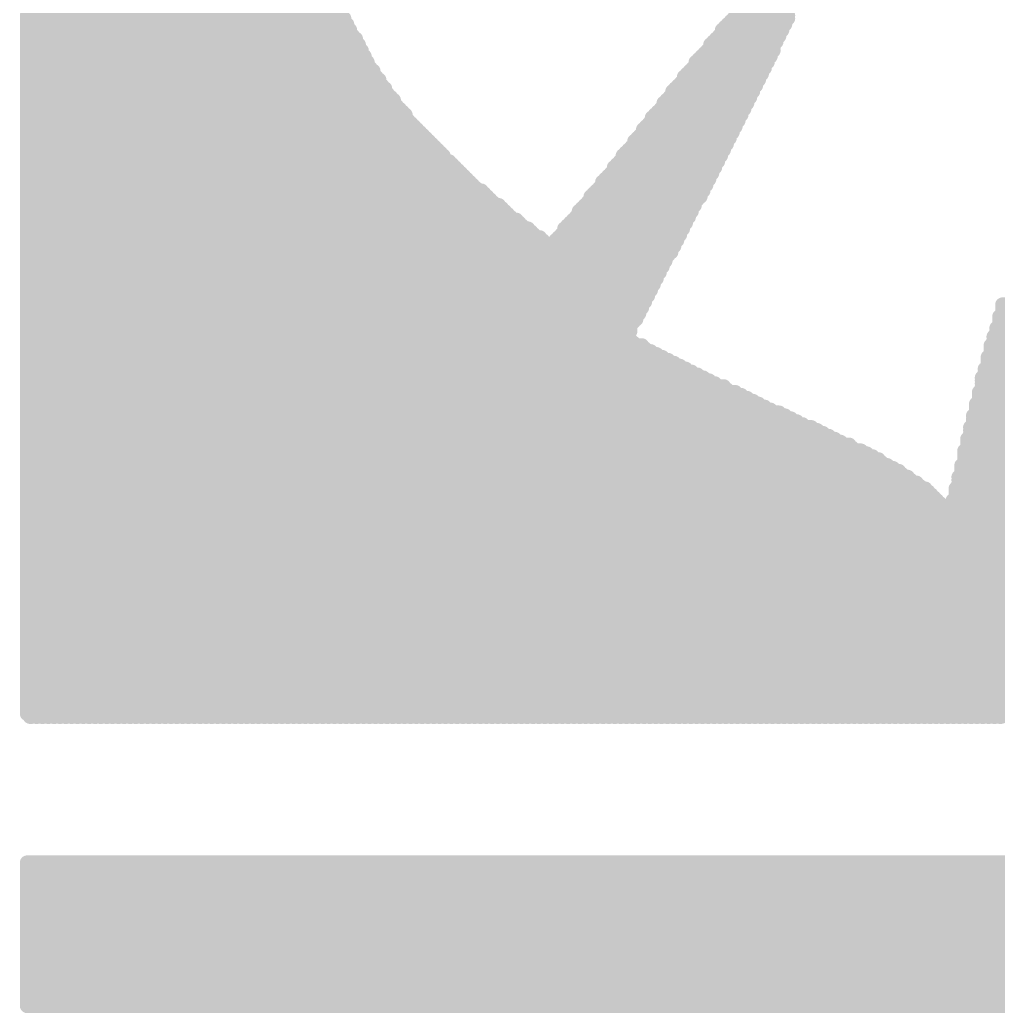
# Model space of a CAD drawing. Extents: x 0 to 224, y 0 to 219.
# Drawn here: x 11.029 to 14.432, y 33.604 to 37.059 of the extents above; entities that cross this region are included whole.
import ezdxf

# ---------------------------------------------------------------- set-up
doc = ezdxf.new("R2010")
doc.units = 0
doc.layers.add('2D_LINE_26', color=5, linetype='CONTINUOUS')

# ---------------------------------------------------------------- blocks, each defined once
blk = doc.blocks.new('SMOOTH_0$0508')
at = {"const_width": 0.0254}
blk.add_lwpolyline([(-0.0127, 0, 1), (0.0127, 0, 1)], format="xyb", close=True, dxfattribs=at)
blk = doc.blocks.new('DRAWING_1')
at = {"layer": '2D_LINE_26', "const_width": 0.0508}
for points in [[(-1.64592, 6.59384), (-0.55372, 6.59384)], [(-1.64592, 6.58368), (-0.54356, 6.58368)], [(-1.64592, 6.57352), (-0.54356, 6.57352)], [(0.80264, 6.57352), (0.9906, 6.57352)], [(0.8128, 6.58368), (1.00076, 6.58368)], [(0.82296, 6.59384), (1.00076, 6.59384)], [(-1.64592, 6.56336), (-0.5334, 6.56336)], [(-1.64592, 6.5532), (-0.5334, 6.5532)], [(-1.64592, 6.54304), (-0.52324, 6.54304)], [(0.77216, 6.54304), (0.98044, 6.54304)], [(0.78232, 6.5532), (0.98044, 6.5532)], [(0.79248, 6.56336), (0.9906, 6.56336)], [(-1.64592, 6.53288), (-0.52324, 6.53288)], [(-1.64592, 6.52272), (-0.51308, 6.52272)], [(-1.64592, 6.51256), (-0.50292, 6.51256)], [(0.75184, 6.51256), (0.96012, 6.51256)], [(0.762, 6.52272), (0.97028, 6.52272)], [(0.77216, 6.53288), (0.97028, 6.53288)], [(-1.64592, 6.5024), (-0.50292, 6.5024)], [(-1.64592, 6.49224), (-0.49276, 6.49224)], [(-1.64592, 6.48208), (-0.49276, 6.48208)], [(-1.64592, 6.47192), (-0.4826, 6.47192)], [(0.72136, 6.47192), (0.94996, 6.47192)], [(0.73152, 6.49224), (0.94996, 6.49224)], [(0.73152, 6.48208), (0.94996, 6.48208)], [(0.74168, 6.5024), (0.96012, 6.5024)], [(-1.64592, 6.46176), (-0.4826, 6.46176)], [(-1.64592, 6.4516), (-0.47244, 6.4516)], [(-1.64592, 6.44144), (-0.47244, 6.44144)], [(0.69088, 6.44144), (0.92964, 6.44144)], [(0.70104, 6.4516), (0.9398, 6.4516)], [(0.7112, 6.46176), (0.9398, 6.46176)], [(-1.64592, 6.43128), (-0.46228, 6.43128)], [(-1.64592, 6.42112), (-0.46228, 6.42112)], [(-1.64592, 6.41096), (-0.45212, 6.41096)], [(-1.64592, 6.4008), (-0.44196, 6.4008)], [(0.6604, 6.4008), (0.90932, 6.4008)], [(0.67056, 6.41096), (0.91948, 6.41096)], [(0.68072, 6.43128), (0.92964, 6.43128)], [(0.68072, 6.42112), (0.91948, 6.42112)], [(-1.64592, 6.39064), (-0.44196, 6.39064)], [(-1.64592, 6.38048), (-0.4318, 6.38048)], [(-1.64592, 6.37032), (-0.42164, 6.37032)], [(0.64008, 6.38048), (0.89916, 6.38048)], [(0.64008, 6.37032), (0.89916, 6.37032)], [(0.65024, 6.39064), (0.90932, 6.39064)], [(-1.64592, 6.36016), (-0.42164, 6.36016)], [(-1.64592, 6.35), (-0.41148, 6.35)], [(-1.64592, 6.33984), (-0.40132, 6.33984)], [(0.6096, 6.33984), (0.87884, 6.33984)], [(0.61976, 6.35), (0.889, 6.35)], [(0.62992, 6.36016), (0.889, 6.36016)], [(-1.64592, 6.32968), (-0.40132, 6.32968)], [(-1.64592, 6.31952), (-0.39116, 6.31952)], [(-1.64592, 6.30936), (-0.381, 6.30936)], [(-1.64592, 6.2992), (-0.37084, 6.2992)], [(0.57912, 6.2992), (0.85852, 6.2992)], [(0.58928, 6.30936), (0.86868, 6.30936)], [(0.59944, 6.32968), (0.87884, 6.32968)], [(0.59944, 6.31952), (0.86868, 6.31952)], [(-1.64592, 6.28904), (-0.37084, 6.28904)], [(-1.64592, 6.27888), (-0.36068, 6.27888)], [(-1.64592, 6.26872), (-0.35052, 6.26872)], [(0.5588, 6.26872), (0.84836, 6.26872)], [(0.56896, 6.28904), (0.85852, 6.28904)], [(0.56896, 6.27888), (0.84836, 6.27888)], [(-1.64592, 6.25856), (-0.34036, 6.25856)], [(-1.64592, 6.2484), (-0.3302, 6.2484)], [(-1.64592, 6.23824), (-0.3302, 6.23824)], [(-1.64592, 6.22808), (-0.32004, 6.22808)], [(0.52832, 6.23824), (0.82804, 6.23824)], [(0.52832, 6.22808), (0.82804, 6.22808)], [(0.53848, 6.2484), (0.8382, 6.2484)], [(0.54864, 6.25856), (0.8382, 6.25856)], [(-1.64592, 6.21792), (-0.30988, 6.21792)], [(-1.64592, 6.20776), (-0.29972, 6.20776)], [(-1.64592, 6.1976), (-0.28956, 6.1976)], [(0.49784, 6.1976), (0.80772, 6.1976)], [(0.508, 6.20776), (0.81788, 6.20776)], [(0.51816, 6.21792), (0.81788, 6.21792)], [(-1.64592, 6.18744), (-0.2794, 6.18744)], [(-1.64592, 6.17728), (-0.26924, 6.17728)], [(-1.64592, 6.16712), (-0.25908, 6.16712)], [(0.47752, 6.16712), (0.79756, 6.16712)], [(0.48768, 6.17728), (0.79756, 6.17728)], [(0.49784, 6.18744), (0.80772, 6.18744)], [(-1.64592, 6.15696), (-0.24892, 6.15696)], [(-1.64592, 6.1468), (-0.23876, 6.1468)], [(-1.64592, 6.13664), (-0.2286, 6.13664)], [(-1.64592, 6.12648), (-0.21844, 6.12648)], [(0.44704, 6.12648), (0.77724, 6.12648)], [(0.4572, 6.13664), (0.77724, 6.13664)], [(0.46736, 6.15696), (0.7874, 6.15696)], [(0.46736, 6.1468), (0.7874, 6.1468)], [(-1.64592, 6.11632), (-0.20828, 6.11632)], [(-1.64592, 6.10616), (-0.19812, 6.10616)], [(-1.64592, 6.096), (-0.19812, 6.096)], [(0.42672, 6.10616), (0.76708, 6.10616)], [(0.42672, 6.096), (0.75692, 6.096)], [(0.43688, 6.11632), (0.76708, 6.11632)], [(-1.64592, 6.08584), (-0.1778, 6.08584)], [(-1.64592, 6.07568), (-0.16764, 6.07568)], [(-1.64592, 6.06552), (-0.15748, 6.06552)], [(-1.64592, 6.05536), (-0.14732, 6.05536)], [(0.39624, 6.06552), (0.74676, 6.06552)], [(0.39624, 6.05536), (0.7366, 6.05536)], [(0.4064, 6.07568), (0.74676, 6.07568)], [(0.41656, 6.08584), (0.75692, 6.08584)], [(-1.64592, 6.0452), (-0.13716, 6.0452)], [(-1.64592, 6.03504), (-0.127, 6.03504)], [(-1.64592, 6.02488), (-0.11684, 6.02488)], [(0.36576, 6.02488), (0.72644, 6.02488)], [(0.37592, 6.03504), (0.72644, 6.03504)], [(0.38608, 6.0452), (0.7366, 6.0452)], [(-1.64592, 6.01472), (-0.10668, 6.01472)], [(-1.64592, 6.00456), (-0.09652, 6.00456)], [(-1.64592, 5.9944), (-0.08636, 5.9944)], [(0.34544, 5.9944), (0.70612, 5.9944)], [(0.3556, 6.01472), (0.71628, 6.01472)], [(0.3556, 6.00456), (0.71628, 6.00456)], [(-1.64592, 5.98424), (-0.06604, 5.98424)], [(-1.64592, 5.97408), (-0.05588, 5.97408)], [(-1.64592, 5.96392), (-0.04572, 5.96392)], [(-1.64592, 5.95376), (-0.03556, 5.95376)], [(0.31496, 5.96392), (0.69596, 5.96392)], [(0.31496, 5.95376), (0.6858, 5.95376)], [(0.32512, 5.97408), (0.69596, 5.97408)], [(0.33528, 5.98424), (0.70612, 5.98424)], [(-1.64592, 5.9436), (-0.0254, 5.9436)], [(-1.64592, 5.93344), (-0.00508, 5.93344)], [(-1.64592, 5.92328), (0.00508, 5.92328)], [(0.28448, 5.92328), (0.66548, 5.92328)], [(0.29464, 5.93344), (0.67564, 5.93344)], [(0.3048, 5.9436), (0.67564, 5.9436)], [(-1.64592, 5.91312), (0.01524, 5.91312)], [(-1.64592, 5.90296), (0.0254, 5.90296)], [(-1.64592, 5.8928), (0.03556, 5.8928)], [(-1.64592, 5.88264), (0.05588, 5.88264)], [(0.254, 5.88264), (0.64516, 5.88264)], [(0.26416, 5.8928), (0.65532, 5.8928)], [(0.27432, 5.91312), (0.66548, 5.91312)], [(0.27432, 5.90296), (0.65532, 5.90296)], [(-1.64592, 5.87248), (0.06604, 5.87248)], [(-1.64592, 5.86232), (0.0762, 5.86232)], [(-1.64592, 5.85216), (0.09652, 5.85216)], [(0.22352, 5.85216), (0.635, 5.85216)], [(0.23368, 5.86232), (0.635, 5.86232)], [(0.24384, 5.87248), (0.64516, 5.87248)], [(-1.64592, 5.842), (0.10668, 5.842)], [(-1.64592, 5.83184), (0.11684, 5.83184)], [(-1.64592, 5.82168), (0.13716, 5.82168)], [(0.2032, 5.82168), (0.61468, 5.82168)], [(0.21336, 5.83184), (0.62484, 5.83184)], [(0.22352, 5.842), (0.62484, 5.842)], [(-1.64592, 5.81152), (0.14732, 5.81152)], [(-1.64592, 5.80136), (0.15748, 5.80136)], [(-1.64592, 5.7912), (0.60452, 5.7912)], [(-1.64592, 5.78104), (0.59436, 5.78104)], [(0.18288, 5.80136), (0.60452, 5.80136)], [(0.19304, 5.81152), (0.61468, 5.81152)], [(-1.64592, 5.77088), (0.59436, 5.77088)], [(-1.64592, 5.76072), (0.5842, 5.76072)], [(-1.64592, 5.75056), (0.57404, 5.75056)], [(-1.64592, 5.7404), (0.57404, 5.7404)], [(-1.64592, 5.73024), (0.56388, 5.73024)], [(-1.64592, 5.72008), (0.56388, 5.72008)], [(-1.64592, 5.70992), (0.55372, 5.70992)], [(-1.64592, 5.69976), (0.55372, 5.69976)], [(-1.64592, 5.6896), (0.54356, 5.6896)], [(-1.64592, 5.67944), (0.54356, 5.67944)], [(-1.64592, 5.66928), (0.5334, 5.66928)], [(-1.64592, 5.65912), (0.5334, 5.65912)], [(-1.64592, 5.64896), (0.52324, 5.64896)], [(-1.64592, 5.6388), (0.52324, 5.6388)], [(-1.64592, 5.62864), (0.51308, 5.62864)], [(-1.64592, 5.61848), (0.51308, 5.61848)], [(-1.64592, 5.60832), (0.50292, 5.60832)], [(-1.64592, 5.59816), (0.50292, 5.59816)], [(-1.64592, 5.588), (0.49276, 5.588)], [(-1.64592, 5.57784), (0.49276, 5.57784)], [(1.74752, 5.588), (2.28092, 5.588)], [(1.74752, 5.57784), (2.29108, 5.57784)], [(-1.64592, 5.56768), (0.4826, 5.56768)], [(-1.64592, 5.55752), (0.4826, 5.55752)], [(-1.64592, 5.54736), (0.47244, 5.54736)], [(-1.64592, 5.5372), (0.47244, 5.5372)], [(1.73736, 5.54736), (2.3114, 5.54736)], [(1.73736, 5.5372), (2.32156, 5.5372)], [(1.74752, 5.56768), (2.30124, 5.56768)], [(1.74752, 5.55752), (2.3114, 5.55752)], [(-1.64592, 5.52704), (0.46228, 5.52704)], [(-1.64592, 5.51688), (0.45212, 5.51688)], [(-1.64592, 5.50672), (0.45212, 5.50672)], [(1.7272, 5.50672), (2.34188, 5.50672)], [(1.73736, 5.52704), (2.33172, 5.52704)], [(1.73736, 5.51688), (2.33172, 5.51688)], [(-1.64592, 5.49656), (0.45212, 5.49656)], [(-1.64592, 5.4864), (0.44196, 5.4864)], [(-1.64592, 5.47624), (0.4318, 5.47624)], [(1.71704, 5.47624), (2.35204, 5.47624)], [(1.7272, 5.49656), (2.34188, 5.49656)], [(1.7272, 5.4864), (2.35204, 5.4864)], [(-1.64592, 5.46608), (0.45212, 5.46608)], [(-1.64592, 5.45592), (0.46228, 5.45592)], [(-1.64592, 5.44576), (0.49276, 5.44576)], [(-1.64592, 5.4356), (0.50292, 5.4356)], [(1.70688, 5.44576), (2.37236, 5.44576)], [(1.70688, 5.4356), (2.37236, 5.4356)], [(1.71704, 5.46608), (2.3622, 5.46608)], [(1.71704, 5.45592), (2.37236, 5.45592)], [(-1.64592, 5.42544), (0.52324, 5.42544)], [(-1.64592, 5.41528), (0.54356, 5.41528)], [(-1.64592, 5.40512), (0.56388, 5.40512)], [(1.69672, 5.40512), (2.39268, 5.40512)], [(1.70688, 5.42544), (2.38252, 5.42544)], [(1.70688, 5.41528), (2.38252, 5.41528)], [(-1.64592, 5.39496), (0.5842, 5.39496)], [(-1.64592, 5.3848), (0.60452, 5.3848)], [(-1.64592, 5.37464), (0.62484, 5.37464)], [(-1.64592, 5.36448), (0.64516, 5.36448)], [(1.68656, 5.36448), (2.40284, 5.36448)], [(1.69672, 5.39496), (2.39268, 5.39496)], [(1.69672, 5.3848), (2.40284, 5.3848)], [(1.69672, 5.37464), (2.40284, 5.37464)], [(-1.64592, 5.35432), (0.66548, 5.35432)], [(-1.64592, 5.34416), (0.6858, 5.34416)], [(-1.64592, 5.334), (0.70612, 5.334)], [(1.6764, 5.334), (2.42316, 5.334)], [(1.68656, 5.35432), (2.413, 5.35432)], [(1.68656, 5.34416), (2.413, 5.34416)], [(-1.64592, 5.32384), (0.72644, 5.32384)], [(-1.64592, 5.31368), (0.74676, 5.31368)], [(-1.64592, 5.30352), (0.77724, 5.30352)], [(1.6764, 5.32384), (2.42316, 5.32384)], [(1.6764, 5.31368), (2.42316, 5.31368)], [(1.6764, 5.30352), (2.43332, 5.30352)], [(-1.64592, 5.29336), (0.7874, 5.29336)], [(-1.64592, 5.2832), (0.81788, 5.2832)], [(-1.64592, 5.27304), (0.8382, 5.27304)], [(-1.64592, 5.26288), (0.85852, 5.26288)], [(1.66624, 5.2832), (2.43332, 5.2832)], [(1.66624, 5.27304), (2.43332, 5.27304)], [(1.66624, 5.26288), (2.44348, 5.26288)], [(1.6764, 5.29336), (2.43332, 5.29336)], [(-1.64592, 5.25272), (0.87884, 5.25272)], [(-1.64592, 5.24256), (0.89916, 5.24256)], [(-1.64592, 5.2324), (0.91948, 5.2324)], [(1.65608, 5.24256), (2.44348, 5.24256)], [(1.65608, 5.2324), (2.45364, 5.2324)], [(1.66624, 5.25272), (2.44348, 5.25272)], [(-1.64592, 5.22224), (0.9398, 5.22224)], [(-1.64592, 5.21208), (0.97028, 5.21208)], [(-1.64592, 5.20192), (0.9906, 5.20192)], [(-1.64592, 5.19176), (1.01092, 5.19176)], [(1.64592, 5.20192), (2.4638, 5.20192)], [(1.64592, 5.19176), (2.4638, 5.19176)], [(1.65608, 5.22224), (2.45364, 5.22224)], [(1.65608, 5.21208), (2.45364, 5.21208)], [(-1.64592, 5.1816), (1.03124, 5.1816)], [(-1.64592, 5.17144), (1.05156, 5.17144)], [(-1.64592, 5.16128), (1.08204, 5.16128)], [(1.63576, 5.16128), (2.47396, 5.16128)], [(1.64592, 5.1816), (2.4638, 5.1816)], [(1.64592, 5.17144), (2.4638, 5.17144)], [(-1.64592, 5.15112), (1.10236, 5.15112)], [(-1.64592, 5.14096), (1.12268, 5.14096)], [(-1.64592, 5.1308), (1.143, 5.1308)], [(1.63576, 5.15112), (2.47396, 5.15112)], [(1.63576, 5.14096), (2.47396, 5.14096)], [(1.63576, 5.1308), (2.47396, 5.1308)], [(-1.64592, 5.12064), (1.16332, 5.12064)], [(-1.64592, 5.11048), (1.18364, 5.11048)], [(-1.64592, 5.10032), (1.21412, 5.10032)], [(-1.64592, 5.09016), (1.22428, 5.09016)], [(1.6256, 5.12064), (2.48412, 5.12064)], [(1.6256, 5.11048), (2.48412, 5.11048)], [(1.6256, 5.10032), (2.48412, 5.10032)], [(1.6256, 5.09016), (2.48412, 5.09016)], [(-1.64592, 5.08), (1.25476, 5.08)], [(-1.64592, 5.06984), (1.27508, 5.06984)], [(-1.64592, 5.05968), (1.2954, 5.05968)], [(1.61544, 5.08), (2.48412, 5.08)], [(1.61544, 5.06984), (2.49428, 5.06984)], [(1.61544, 5.05968), (2.49428, 5.05968)], [(-1.64592, 5.04952), (1.31572, 5.04952)], [(-1.64592, 5.03936), (1.32588, 5.03936)], [(-1.64592, 5.0292), (1.3462, 5.0292)], [(-1.64592, 5.01904), (1.36652, 5.01904)], [(1.60528, 5.0292), (2.50444, 5.0292)], [(1.60528, 5.01904), (2.50444, 5.01904)], [(1.61544, 5.04952), (2.49428, 5.04952)], [(1.61544, 5.03936), (2.49428, 5.03936)], [(-1.64592, 5.00888), (1.38684, 5.00888)], [(-1.64592, 4.99872), (1.397, 4.99872)], [(-1.64592, 4.98856), (1.41732, 4.98856)], [(1.59512, 4.98856), (2.50444, 4.98856)], [(1.60528, 5.00888), (2.50444, 5.00888)], [(1.60528, 4.99872), (2.50444, 4.99872)], [(-1.64592, 4.9784), (1.42748, 4.9784)], [(-1.64592, 4.96824), (1.4478, 4.96824)], [(-1.64592, 4.95808), (1.45796, 4.95808)], [(1.59512, 4.9784), (2.5146, 4.9784)], [(1.59512, 4.96824), (2.5146, 4.96824)], [(1.59512, 4.95808), (2.5146, 4.95808)], [(-1.64592, 4.94792), (1.47828, 4.94792)], [(-1.64592, 4.93776), (1.48844, 4.93776)], [(-1.64592, 4.9276), (1.4986, 4.9276)], [(-1.64592, 4.91744), (1.50876, 4.91744)], [(1.58496, 4.94792), (2.5146, 4.94792)], [(1.58496, 4.93776), (2.5146, 4.93776)], [(1.58496, 4.9276), (2.52476, 4.9276)], [(1.58496, 4.91744), (2.5146, 4.91744)], [(-1.64592, 4.90728), (1.51892, 4.90728)], [(-1.64592, 4.89712), (1.52908, 4.89712)], [(-1.64592, 4.88696), (1.53924, 4.88696)], [(1.56464, 4.88696), (2.52476, 4.88696)], [(1.5748, 4.90728), (2.52476, 4.90728)], [(1.5748, 4.89712), (2.52476, 4.89712)], [(-1.64592, 4.8768), (2.52476, 4.8768)], [(-1.64592, 4.86664), (2.52476, 4.86664)], [(-1.64592, 4.85648), (2.52476, 4.85648)], [(-1.64592, 4.84632), (2.53492, 4.84632)], [(-1.64592, 4.83616), (2.53492, 4.83616)], [(-1.64592, 4.826), (2.53492, 4.826)], [(-1.64592, 4.81584), (2.53492, 4.81584)], [(-1.64592, 4.80568), (2.53492, 4.80568)], [(-1.64592, 4.79552), (2.53492, 4.79552)], [(-1.64592, 4.78536), (2.54508, 4.78536)], [(-1.64592, 4.7752), (2.54508, 4.7752)], [(-1.64592, 4.76504), (2.54508, 4.76504)], [(-1.64592, 4.75488), (2.54508, 4.75488)], [(-1.64592, 4.74472), (2.54508, 4.74472)], [(-1.64592, 4.73456), (2.54508, 4.73456)], [(-1.64592, 4.7244), (2.54508, 4.7244)], [(-1.64592, 4.71424), (2.54508, 4.71424)], [(-1.64592, 4.70408), (2.55524, 4.70408)], [(-1.64592, 4.69392), (2.54508, 4.69392)], [(-1.64592, 4.68376), (2.55524, 4.68376)], [(-1.64592, 4.6736), (2.55524, 4.6736)], [(-1.64592, 4.66344), (2.55524, 4.66344)], [(-1.64592, 4.65328), (2.55524, 4.65328)], [(-1.64592, 4.64312), (2.55524, 4.64312)], [(-1.64592, 4.63296), (2.55524, 4.63296)], [(-1.64592, 4.6228), (2.55524, 4.6228)], [(-1.64592, 4.61264), (2.5654, 4.61264)], [(-1.64592, 4.60248), (2.55524, 4.60248)], [(-1.64592, 4.59232), (2.5654, 4.59232)], [(-1.64592, 4.58216), (2.5654, 4.58216)], [(-1.64592, 4.572), (2.5654, 4.572)], [(-1.64592, 4.56184), (2.5654, 4.56184)], [(-1.64592, 4.55168), (2.57556, 4.55168)], [(-1.64592, 4.54152), (2.57556, 4.54152)], [(-1.64592, 4.53136), (2.59588, 4.53136)], [(-1.64592, 4.5212), (2.6162, 4.5212)], [(-1.64592, 4.51104), (2.667, 4.51104)], [(-1.64592, 4.50088), (2.74828, 4.50088)], [(-1.64592, 4.49072), (7.50316, 4.49072)], [(-1.64592, 4.48056), (7.52348, 4.48056)], [(-1.64592, 4.4704), (7.5438, 4.4704)], [(-1.64592, 4.46024), (7.55396, 4.46024)], [(-1.64592, 4.45008), (7.58444, 4.45008)], [(-1.64592, 4.43992), (7.60476, 4.43992)], [(-1.64592, 4.42976), (7.62508, 4.42976)], [(-1.64592, 4.4196), (7.66572, 4.4196)], [(-1.64592, 4.40944), (7.6962, 4.40944)], [(-1.64592, 4.39928), (7.76732, 4.39928)], [(-1.64592, 4.38912), (8.5598, 4.38912)], [(-1.64592, 4.37896), (8.5598, 4.37896)], [(-1.64592, 4.3688), (8.5598, 4.3688)], [(-1.64592, 4.35864), (8.5598, 4.35864)], [(-1.64592, 4.34848), (8.5598, 4.34848)], [(-1.64592, 4.33832), (8.5598, 4.33832)], [(-1.64592, 4.32816), (8.5598, 4.32816)], [(-1.64592, 4.318), (8.5598, 4.318)], [(-1.64592, 4.30784), (8.5598, 4.30784)], [(-1.64592, 4.29768), (8.5598, 4.29768)], [(-1.64592, 4.28752), (8.5598, 4.28752)], [(-1.64592, 4.27736), (8.5598, 4.27736)], [(-1.64592, 4.2672), (8.5598, 4.2672)], [(-1.64592, 4.25704), (8.5598, 4.25704)], [(-1.64592, 4.24688), (8.5598, 4.24688)], [(-1.64592, 4.23672), (8.5598, 4.23672)], [(-1.64592, 4.22656), (8.5598, 4.22656)], [(-1.64592, 4.2164), (8.5598, 4.2164)], [(-1.64592, 4.20624), (8.5598, 4.20624)], [(-1.64592, 4.19608), (8.5598, 4.19608)], [(-1.64592, 4.18592), (8.5598, 4.18592)], [(-1.64592, 4.17576), (8.5598, 4.17576)], [(-1.64592, 4.1656), (8.5598, 4.1656)], [(-1.63576, 4.15544), (-1.63068, 4.15544)], [(-1.61544, 4.15544), (-1.61036, 4.15544)], [(-1.59512, 4.15544), (-1.59004, 4.15544)], [(-1.5748, 4.15544), (-1.56972, 4.15544)], [(-1.55448, 4.15544), (-1.5494, 4.15544)], [(-1.53416, 4.15544), (-1.52908, 4.15544)], [(-1.51384, 4.15544), (-1.50876, 4.15544)], [(-1.49352, 4.15544), (-1.48844, 4.15544)], [(-1.4732, 4.15544), (-1.46812, 4.15544)], [(-1.45288, 4.15544), (-1.4478, 4.15544)], [(-1.43256, 4.15544), (-1.42748, 4.15544)], [(-1.41224, 4.15544), (-1.40716, 4.15544)], [(-1.39192, 4.15544), (-1.38684, 4.15544)], [(-1.3716, 4.15544), (-1.36652, 4.15544)], [(-1.35128, 4.15544), (-1.3462, 4.15544)], [(-1.33096, 4.15544), (-1.32588, 4.15544)], [(-1.31064, 4.15544), (-1.30556, 4.15544)], [(-1.29032, 4.15544), (-1.28524, 4.15544)], [(-1.27, 4.15544), (-1.26492, 4.15544)], [(-1.24968, 4.15544), (-1.2446, 4.15544)], [(-1.22936, 4.15544), (-1.22428, 4.15544)], [(-1.20904, 4.15544), (-1.20396, 4.15544)], [(-1.18872, 4.15544), (-1.18364, 4.15544)], [(-1.1684, 4.15544), (-1.16332, 4.15544)], [(-1.14808, 4.15544), (-1.143, 4.15544)], [(-1.12776, 4.15544), (-1.12268, 4.15544)], [(-1.10744, 4.15544), (-1.10236, 4.15544)], [(-1.08712, 4.15544), (-1.08204, 4.15544)], [(-1.0668, 4.15544), (-1.06172, 4.15544)], [(-1.04648, 4.15544), (-1.0414, 4.15544)], [(-1.02616, 4.15544), (-1.02108, 4.15544)], [(-1.00584, 4.15544), (-1.00076, 4.15544)], [(-0.98552, 4.15544), (-0.98044, 4.15544)], [(-0.9652, 4.15544), (-0.96012, 4.15544)], [(-0.94488, 4.15544), (-0.9398, 4.15544)], [(-0.92456, 4.15544), (-0.91948, 4.15544)], [(-0.90424, 4.15544), (-0.89916, 4.15544)], [(-0.88392, 4.15544), (-0.87884, 4.15544)], [(-0.8636, 4.15544), (-0.85852, 4.15544)], [(-0.84328, 4.15544), (-0.8382, 4.15544)], [(-0.82296, 4.15544), (-0.81788, 4.15544)], [(-0.80264, 4.15544), (-0.79756, 4.15544)], [(-0.78232, 4.15544), (-0.77724, 4.15544)], [(-0.762, 4.15544), (-0.75692, 4.15544)], [(-0.74168, 4.15544), (-0.7366, 4.15544)], [(-0.72136, 4.15544), (-0.71628, 4.15544)], [(-0.70104, 4.15544), (-0.69596, 4.15544)], [(-0.68072, 4.15544), (-0.67564, 4.15544)], [(-0.6604, 4.15544), (-0.65532, 4.15544)], [(-0.64008, 4.15544), (-0.635, 4.15544)], [(-0.61976, 4.15544), (-0.61468, 4.15544)], [(-0.59944, 4.15544), (-0.59436, 4.15544)], [(-0.57912, 4.15544), (-0.57404, 4.15544)], [(-0.5588, 4.15544), (-0.55372, 4.15544)], [(-0.53848, 4.15544), (-0.5334, 4.15544)], [(-0.51816, 4.15544), (-0.51308, 4.15544)], [(-0.49784, 4.15544), (-0.49276, 4.15544)], [(-0.47752, 4.15544), (-0.47244, 4.15544)], [(-0.4572, 4.15544), (-0.45212, 4.15544)], [(-0.43688, 4.15544), (-0.4318, 4.15544)], [(-0.41656, 4.15544), (-0.41148, 4.15544)], [(-0.39624, 4.15544), (-0.39116, 4.15544)], [(-0.37592, 4.15544), (-0.37084, 4.15544)], [(-0.3556, 4.15544), (-0.35052, 4.15544)], [(-0.33528, 4.15544), (-0.3302, 4.15544)], [(-0.31496, 4.15544), (-0.30988, 4.15544)], [(-0.29464, 4.15544), (-0.28956, 4.15544)], [(-0.27432, 4.15544), (-0.26924, 4.15544)], [(-0.254, 4.15544), (-0.24892, 4.15544)], [(-0.23368, 4.15544), (-0.2286, 4.15544)], [(-0.21336, 4.15544), (-0.20828, 4.15544)], [(-0.19304, 4.15544), (-0.18796, 4.15544)], [(-0.17272, 4.15544), (-0.16764, 4.15544)], [(-0.1524, 4.15544), (-0.14732, 4.15544)], [(-0.13208, 4.15544), (-0.127, 4.15544)], [(-0.11176, 4.15544), (-0.10668, 4.15544)], [(-0.09144, 4.15544), (-0.08636, 4.15544)], [(-0.07112, 4.15544), (-0.06604, 4.15544)], [(-0.0508, 4.15544), (-0.04572, 4.15544)], [(-0.03048, 4.15544), (-0.0254, 4.15544)], [(-0.01016, 4.15544), (-0.00508, 4.15544)], [(0.01016, 4.15544), (0.01524, 4.15544)], [(0.03048, 4.15544), (0.03556, 4.15544)], [(0.0508, 4.15544), (0.05588, 4.15544)], [(0.07112, 4.15544), (0.0762, 4.15544)], [(0.09144, 4.15544), (0.09652, 4.15544)], [(0.11176, 4.15544), (0.11684, 4.15544)], [(0.13208, 4.15544), (0.13716, 4.15544)], [(0.1524, 4.15544), (0.15748, 4.15544)], [(0.17272, 4.15544), (0.1778, 4.15544)], [(0.19304, 4.15544), (0.19812, 4.15544)], [(0.21336, 4.15544), (0.21844, 4.15544)], [(0.23368, 4.15544), (0.23876, 4.15544)], [(0.254, 4.15544), (0.25908, 4.15544)], [(0.27432, 4.15544), (0.2794, 4.15544)], [(0.29464, 4.15544), (0.29972, 4.15544)], [(0.31496, 4.15544), (0.32004, 4.15544)], [(0.33528, 4.15544), (0.34036, 4.15544)], [(0.3556, 4.15544), (0.36068, 4.15544)], [(0.37592, 4.15544), (0.381, 4.15544)], [(0.39624, 4.15544), (0.40132, 4.15544)], [(0.41656, 4.15544), (0.42164, 4.15544)], [(0.43688, 4.15544), (0.44196, 4.15544)], [(0.4572, 4.15544), (0.46228, 4.15544)], [(0.47752, 4.15544), (0.4826, 4.15544)], [(0.49784, 4.15544), (0.50292, 4.15544)], [(0.51816, 4.15544), (0.52324, 4.15544)], [(0.53848, 4.15544), (0.54356, 4.15544)], [(0.5588, 4.15544), (0.56388, 4.15544)], [(0.57912, 4.15544), (0.5842, 4.15544)], [(0.59944, 4.15544), (0.60452, 4.15544)], [(0.61976, 4.15544), (0.62484, 4.15544)], [(0.64008, 4.15544), (0.64516, 4.15544)], [(0.6604, 4.15544), (0.66548, 4.15544)], [(0.68072, 4.15544), (0.6858, 4.15544)], [(0.70104, 4.15544), (0.70612, 4.15544)], [(0.72136, 4.15544), (0.72644, 4.15544)], [(0.74168, 4.15544), (0.74676, 4.15544)], [(0.762, 4.15544), (0.76708, 4.15544)], [(0.78232, 4.15544), (0.7874, 4.15544)], [(0.80264, 4.15544), (0.80772, 4.15544)], [(0.82296, 4.15544), (0.82804, 4.15544)], [(0.84328, 4.15544), (0.84836, 4.15544)], [(0.8636, 4.15544), (0.86868, 4.15544)], [(0.88392, 4.15544), (0.889, 4.15544)], [(0.90424, 4.15544), (0.90932, 4.15544)], [(0.92456, 4.15544), (0.92964, 4.15544)], [(0.94488, 4.15544), (0.94996, 4.15544)], [(0.9652, 4.15544), (0.97028, 4.15544)], [(0.98552, 4.15544), (0.9906, 4.15544)], [(1.00584, 4.15544), (1.01092, 4.15544)], [(1.02616, 4.15544), (1.03124, 4.15544)], [(1.04648, 4.15544), (1.05156, 4.15544)], [(1.0668, 4.15544), (1.07188, 4.15544)], [(1.08712, 4.15544), (1.0922, 4.15544)], [(1.10744, 4.15544), (1.11252, 4.15544)], [(1.12776, 4.15544), (1.13284, 4.15544)], [(1.14808, 4.15544), (1.15316, 4.15544)], [(1.1684, 4.15544), (1.17348, 4.15544)], [(1.18872, 4.15544), (1.1938, 4.15544)], [(1.20904, 4.15544), (1.21412, 4.15544)], [(1.22936, 4.15544), (1.23444, 4.15544)], [(1.24968, 4.15544), (1.25476, 4.15544)], [(1.27, 4.15544), (1.27508, 4.15544)], [(1.29032, 4.15544), (1.2954, 4.15544)], [(1.31064, 4.15544), (1.31572, 4.15544)], [(1.33096, 4.15544), (1.33604, 4.15544)], [(1.35128, 4.15544), (1.35636, 4.15544)], [(1.3716, 4.15544), (1.37668, 4.15544)], [(1.39192, 4.15544), (1.397, 4.15544)], [(1.41224, 4.15544), (1.41732, 4.15544)], [(1.43256, 4.15544), (1.43764, 4.15544)], [(1.45288, 4.15544), (1.45796, 4.15544)], [(1.4732, 4.15544), (1.47828, 4.15544)], [(1.49352, 4.15544), (1.4986, 4.15544)], [(1.51384, 4.15544), (1.51892, 4.15544)], [(1.53416, 4.15544), (1.53924, 4.15544)], [(1.55448, 4.15544), (1.55956, 4.15544)], [(1.5748, 4.15544), (1.57988, 4.15544)], [(1.59512, 4.15544), (1.6002, 4.15544)], [(1.61544, 4.15544), (1.62052, 4.15544)], [(1.63576, 4.15544), (1.64084, 4.15544)], [(1.65608, 4.15544), (1.66116, 4.15544)], [(1.6764, 4.15544), (1.68148, 4.15544)], [(1.69672, 4.15544), (1.7018, 4.15544)], [(1.71704, 4.15544), (1.72212, 4.15544)], [(1.73736, 4.15544), (1.74244, 4.15544)], [(-1.64592, 3.64744), (8.5598, 3.64744)], [(-1.64592, 3.63728), (8.5598, 3.63728)], [(-1.64592, 3.62712), (8.5598, 3.62712)], [(-1.64592, 3.61696), (8.5598, 3.61696)], [(-1.64592, 3.6068), (8.5598, 3.6068)], [(-1.64592, 3.59664), (8.5598, 3.59664)], [(-1.64592, 3.58648), (8.5598, 3.58648)], [(-1.64592, 3.57632), (8.5598, 3.57632)], [(-1.64592, 3.56616), (8.5598, 3.56616)], [(-1.64592, 3.556), (8.5598, 3.556)], [(-1.64592, 3.54584), (8.5598, 3.54584)], [(-1.64592, 3.53568), (8.5598, 3.53568)], [(-1.64592, 3.52552), (8.5598, 3.52552)], [(-1.64592, 3.51536), (8.5598, 3.51536)], [(-1.64592, 3.5052), (8.5598, 3.5052)], [(-1.64592, 3.49504), (8.5598, 3.49504)], [(-1.64592, 3.48488), (8.5598, 3.48488)], [(-1.64592, 3.47472), (8.5598, 3.47472)], [(-1.64592, 3.46456), (8.5598, 3.46456)], [(-1.64592, 3.4544), (8.5598, 3.4544)], [(-1.64592, 3.44424), (8.5598, 3.44424)], [(-1.64592, 3.43408), (8.5598, 3.43408)], [(-1.64592, 3.42392), (8.5598, 3.42392)], [(-1.64592, 3.41376), (8.5598, 3.41376)], [(-1.64592, 3.4036), (8.5598, 3.4036)], [(-1.64592, 3.39344), (8.5598, 3.39344)], [(-1.64592, 3.38328), (8.5598, 3.38328)], [(-1.64592, 3.37312), (8.5598, 3.37312)], [(-1.64592, 3.36296), (8.5598, 3.36296)], [(-1.64592, 3.3528), (8.5598, 3.3528)], [(-1.64592, 3.34264), (8.5598, 3.34264)], [(-1.64592, 3.33248), (8.5598, 3.33248)], [(-1.64592, 3.32232), (8.5598, 3.32232)], [(-1.64592, 3.31216), (8.5598, 3.31216)], [(-1.64592, 3.302), (8.5598, 3.302)], [(-1.64592, 3.29184), (8.5598, 3.29184)], [(-1.64592, 3.28168), (8.5598, 3.28168)], [(-1.64592, 3.27152), (8.5598, 3.27152)], [(-1.64592, 3.26136), (8.5598, 3.26136)], [(-1.64592, 3.2512), (8.5598, 3.2512)], [(-1.64592, 3.24104), (8.5598, 3.24104)], [(-1.64592, 3.23088), (8.5598, 3.23088)], [(-1.64592, 3.22072), (8.5598, 3.22072)], [(-1.64592, 3.21056), (8.5598, 3.21056)], [(-1.64592, 3.2004), (8.5598, 3.2004)], [(-1.64592, 3.19024), (8.5598, 3.19024)], [(-1.64592, 3.18008), (8.5598, 3.18008)], [(-1.64592, 3.16992), (8.5598, 3.16992)], [(-1.64592, 3.15976), (8.5598, 3.15976)], [(-1.64592, 3.1496), (8.54964, 3.1496)]]:
    blk.add_lwpolyline(points, dxfattribs=at)
at = {"layer": '2D_LINE_26'}
for p in [(-1.64592, 6.59384), (-1.64592, 6.58368), (-1.64592, 6.57352), (-0.55372, 6.59384), (-0.54356, 6.58368), (-0.54356, 6.57352), (0.80264, 6.57352), (0.8128, 6.58368), (0.82296, 6.59384), (0.9906, 6.57352), (1.00076, 6.59384), (1.00076, 6.58368), (-1.64592, 6.56336), (-1.64592, 6.5532), (-1.64592, 6.54304), (-0.5334, 6.56336), (-0.5334, 6.5532), (-0.52324, 6.54304), (0.77216, 6.54304), (0.78232, 6.5532), (0.79248, 6.56336), (0.98044, 6.5532), (0.98044, 6.54304), (0.9906, 6.56336), (-1.64592, 6.53288), (-1.64592, 6.52272), (-1.64592, 6.51256), (-0.52324, 6.53288), (-0.51308, 6.52272), (-0.50292, 6.51256), (0.75184, 6.51256), (0.762, 6.52272), (0.77216, 6.53288), (0.96012, 6.51256), (0.97028, 6.53288), (0.97028, 6.52272), (-1.64592, 6.5024), (-1.64592, 6.49224), (-1.64592, 6.48208), (-1.64592, 6.47192), (-0.50292, 6.5024), (-0.49276, 6.49224), (-0.49276, 6.48208), (-0.4826, 6.47192), (0.72136, 6.47192), (0.73152, 6.49224), (0.73152, 6.48208), (0.74168, 6.5024), (0.94996, 6.49224), (0.94996, 6.48208), (0.94996, 6.47192), (0.96012, 6.5024), (-1.64592, 6.46176), (-1.64592, 6.4516), (-1.64592, 6.44144), (-0.4826, 6.46176), (-0.47244, 6.4516), (-0.47244, 6.44144), (0.69088, 6.44144), (0.70104, 6.4516), (0.7112, 6.46176), (0.92964, 6.44144), (0.9398, 6.46176), (0.9398, 6.4516), (-1.64592, 6.43128), (-1.64592, 6.42112), (-1.64592, 6.41096), (-1.64592, 6.4008), (-0.46228, 6.43128), (-0.46228, 6.42112), (-0.45212, 6.41096), (-0.44196, 6.4008), (0.6604, 6.4008), (0.67056, 6.41096), (0.68072, 6.43128), (0.68072, 6.42112), (0.90932, 6.4008), (0.91948, 6.42112), (0.91948, 6.41096), (0.92964, 6.43128), (-1.64592, 6.39064), (-1.64592, 6.38048), (-1.64592, 6.37032), (-0.44196, 6.39064), (-0.4318, 6.38048), (-0.42164, 6.37032), (0.64008, 6.38048), (0.64008, 6.37032), (0.65024, 6.39064), (0.89916, 6.38048), (0.89916, 6.37032), (0.90932, 6.39064), (-1.64592, 6.36016), (-1.64592, 6.35), (-1.64592, 6.33984), (-0.42164, 6.36016), (-0.41148, 6.35), (-0.40132, 6.33984), (0.6096, 6.33984), (0.61976, 6.35), (0.62992, 6.36016), (0.87884, 6.33984), (0.889, 6.36016), (0.889, 6.35), (-1.64592, 6.32968), (-1.64592, 6.31952), (-1.64592, 6.30936), (-1.64592, 6.2992), (-0.40132, 6.32968), (-0.39116, 6.31952), (-0.381, 6.30936), (-0.37084, 6.2992), (0.57912, 6.2992), (0.58928, 6.30936), (0.59944, 6.32968), (0.59944, 6.31952), (0.85852, 6.2992), (0.86868, 6.31952), (0.86868, 6.30936), (0.87884, 6.32968), (-1.64592, 6.28904), (-1.64592, 6.27888), (-1.64592, 6.26872), (-0.37084, 6.28904), (-0.36068, 6.27888), (-0.35052, 6.26872), (0.5588, 6.26872), (0.56896, 6.28904), (0.56896, 6.27888), (0.84836, 6.27888), (0.84836, 6.26872), (0.85852, 6.28904), (-1.64592, 6.25856), (-1.64592, 6.2484), (-1.64592, 6.23824), (-1.64592, 6.22808), (-0.34036, 6.25856), (-0.3302, 6.2484), (-0.3302, 6.23824), (-0.32004, 6.22808), (0.52832, 6.23824), (0.52832, 6.22808), (0.53848, 6.2484), (0.54864, 6.25856), (0.82804, 6.23824), (0.82804, 6.22808), (0.8382, 6.25856), (0.8382, 6.2484), (-1.64592, 6.21792), (-1.64592, 6.20776), (-1.64592, 6.1976), (-0.30988, 6.21792), (-0.29972, 6.20776), (-0.28956, 6.1976), (0.49784, 6.1976), (0.508, 6.20776), (0.51816, 6.21792), (0.80772, 6.1976), (0.81788, 6.21792), (0.81788, 6.20776), (-1.64592, 6.18744), (-1.64592, 6.17728), (-1.64592, 6.16712), (-0.2794, 6.18744), (-0.26924, 6.17728), (-0.25908, 6.16712), (0.47752, 6.16712), (0.48768, 6.17728), (0.49784, 6.18744), (0.79756, 6.17728), (0.79756, 6.16712), (0.80772, 6.18744), (-1.64592, 6.15696), (-1.64592, 6.1468), (-1.64592, 6.13664), (-1.64592, 6.12648), (-0.24892, 6.15696), (-0.23876, 6.1468), (-0.2286, 6.13664), (-0.21844, 6.12648), (0.44704, 6.12648), (0.4572, 6.13664), (0.46736, 6.15696), (0.46736, 6.1468), (0.77724, 6.13664), (0.77724, 6.12648), (0.7874, 6.15696), (0.7874, 6.1468), (-1.64592, 6.11632), (-1.64592, 6.10616), (-1.64592, 6.096), (-0.20828, 6.11632), (-0.19812, 6.10616), (-0.19812, 6.096), (0.42672, 6.10616), (0.42672, 6.096), (0.43688, 6.11632), (0.75692, 6.096), (0.76708, 6.11632), (0.76708, 6.10616), (-1.64592, 6.08584), (-1.64592, 6.07568), (-1.64592, 6.06552), (-1.64592, 6.05536), (-0.1778, 6.08584), (-0.16764, 6.07568), (-0.15748, 6.06552), (-0.14732, 6.05536), (0.39624, 6.06552), (0.39624, 6.05536), (0.4064, 6.07568), (0.41656, 6.08584), (0.7366, 6.05536), (0.74676, 6.07568), (0.74676, 6.06552), (0.75692, 6.08584), (-1.64592, 6.0452), (-1.64592, 6.03504), (-1.64592, 6.02488), (-0.13716, 6.0452), (-0.127, 6.03504), (-0.11684, 6.02488), (0.36576, 6.02488), (0.37592, 6.03504), (0.38608, 6.0452), (0.72644, 6.03504), (0.72644, 6.02488), (0.7366, 6.0452), (-1.64592, 6.01472), (-1.64592, 6.00456), (-1.64592, 5.9944), (-0.10668, 6.01472), (-0.09652, 6.00456), (-0.08636, 5.9944), (0.34544, 5.9944), (0.3556, 6.01472), (0.3556, 6.00456), (0.70612, 5.9944), (0.71628, 6.01472), (0.71628, 6.00456), (-1.64592, 5.98424), (-1.64592, 5.97408), (-1.64592, 5.96392), (-1.64592, 5.95376), (-0.06604, 5.98424), (-0.05588, 5.97408), (-0.04572, 5.96392), (-0.03556, 5.95376), (0.31496, 5.96392), (0.31496, 5.95376), (0.32512, 5.97408), (0.33528, 5.98424), (0.6858, 5.95376), (0.69596, 5.97408), (0.69596, 5.96392), (0.70612, 5.98424), (-1.64592, 5.9436), (-1.64592, 5.93344), (-1.64592, 5.92328), (-0.0254, 5.9436), (-0.00508, 5.93344), (0.00508, 5.92328), (0.28448, 5.92328), (0.29464, 5.93344), (0.3048, 5.9436), (0.66548, 5.92328), (0.67564, 5.9436), (0.67564, 5.93344), (-1.64592, 5.91312), (-1.64592, 5.90296), (-1.64592, 5.8928), (-1.64592, 5.88264), (0.01524, 5.91312), (0.0254, 5.90296), (0.03556, 5.8928), (0.05588, 5.88264), (0.254, 5.88264), (0.26416, 5.8928), (0.27432, 5.91312), (0.27432, 5.90296), (0.64516, 5.88264), (0.65532, 5.90296), (0.65532, 5.8928), (0.66548, 5.91312), (-1.64592, 5.87248), (-1.64592, 5.86232), (-1.64592, 5.85216), (0.06604, 5.87248), (0.0762, 5.86232), (0.09652, 5.85216), (0.22352, 5.85216), (0.23368, 5.86232), (0.24384, 5.87248), (0.635, 5.86232), (0.635, 5.85216), (0.64516, 5.87248), (-1.64592, 5.842), (-1.64592, 5.83184), (-1.64592, 5.82168), (0.10668, 5.842), (0.11684, 5.83184), (0.13716, 5.82168), (0.2032, 5.82168), (0.21336, 5.83184), (0.22352, 5.842), (0.61468, 5.82168), (0.62484, 5.842), (0.62484, 5.83184), (-1.64592, 5.81152), (-1.64592, 5.80136), (-1.64592, 5.7912), (-1.64592, 5.78104), (0.14732, 5.81152), (0.15748, 5.80136), (0.18288, 5.80136), (0.19304, 5.81152), (0.59436, 5.78104), (0.60452, 5.80136), (0.60452, 5.7912), (0.61468, 5.81152), (-1.64592, 5.77088), (-1.64592, 5.76072), (-1.64592, 5.75056), (0.57404, 5.75056), (0.5842, 5.76072), (0.59436, 5.77088), (-1.64592, 5.7404), (-1.64592, 5.73024), (-1.64592, 5.72008), (-1.64592, 5.70992), (0.55372, 5.70992), (0.56388, 5.73024), (0.56388, 5.72008), (0.57404, 5.7404), (-1.64592, 5.69976), (-1.64592, 5.6896), (-1.64592, 5.67944), (0.54356, 5.6896), (0.54356, 5.67944), (0.55372, 5.69976), (-1.64592, 5.66928), (-1.64592, 5.65912), (-1.64592, 5.64896), (0.52324, 5.64896), (0.5334, 5.66928), (0.5334, 5.65912), (-1.64592, 5.6388), (-1.64592, 5.62864), (-1.64592, 5.61848), (-1.64592, 5.60832), (0.50292, 5.60832), (0.51308, 5.62864), (0.51308, 5.61848), (0.52324, 5.6388), (-1.64592, 5.59816), (-1.64592, 5.588), (-1.64592, 5.57784), (0.49276, 5.588), (0.49276, 5.57784), (0.50292, 5.59816), (1.74752, 5.588), (1.74752, 5.57784), (-1.64592, 5.56768), (-1.64592, 5.55752), (-1.64592, 5.54736), (-1.64592, 5.5372), (0.47244, 5.54736), (0.47244, 5.5372), (0.4826, 5.56768), (0.4826, 5.55752), (1.73736, 5.54736), (1.73736, 5.5372), (1.74752, 5.56768), (1.74752, 5.55752), (-1.64592, 5.52704), (-1.64592, 5.51688), (-1.64592, 5.50672), (0.45212, 5.51688), (0.45212, 5.50672), (0.46228, 5.52704), (1.7272, 5.50672), (1.73736, 5.52704), (1.73736, 5.51688), (-1.64592, 5.49656), (-1.64592, 5.4864), (-1.64592, 5.47624), (0.4318, 5.47624), (0.44196, 5.4864), (0.45212, 5.49656), (1.71704, 5.47624), (1.7272, 5.49656), (1.7272, 5.4864), (-1.64592, 5.46608), (-1.64592, 5.45592), (-1.64592, 5.44576), (-1.64592, 5.4356), (0.45212, 5.46608), (0.46228, 5.45592), (0.49276, 5.44576), (0.50292, 5.4356), (1.70688, 5.44576), (1.70688, 5.4356), (1.71704, 5.46608), (1.71704, 5.45592), (-1.64592, 5.42544), (-1.64592, 5.41528), (-1.64592, 5.40512), (0.52324, 5.42544), (0.54356, 5.41528), (0.56388, 5.40512), (1.69672, 5.40512), (1.70688, 5.42544), (1.70688, 5.41528), (-1.64592, 5.39496), (-1.64592, 5.3848), (-1.64592, 5.37464), (-1.64592, 5.36448), (0.5842, 5.39496), (0.60452, 5.3848), (0.62484, 5.37464), (0.64516, 5.36448), (1.68656, 5.36448), (1.69672, 5.39496), (1.69672, 5.3848), (1.69672, 5.37464), (-1.64592, 5.35432), (-1.64592, 5.34416), (-1.64592, 5.334), (0.66548, 5.35432), (0.6858, 5.34416), (0.70612, 5.334), (1.6764, 5.334), (1.68656, 5.35432), (1.68656, 5.34416), (-1.64592, 5.32384), (-1.64592, 5.31368), (-1.64592, 5.30352), (0.72644, 5.32384), (0.74676, 5.31368), (0.77724, 5.30352), (1.6764, 5.32384), (1.6764, 5.31368), (1.6764, 5.30352), (-1.64592, 5.29336), (-1.64592, 5.2832), (-1.64592, 5.27304), (-1.64592, 5.26288), (0.7874, 5.29336), (0.81788, 5.2832), (0.8382, 5.27304), (0.85852, 5.26288), (1.66624, 5.2832), (1.66624, 5.27304), (1.66624, 5.26288), (1.6764, 5.29336), (-1.64592, 5.25272), (-1.64592, 5.24256), (-1.64592, 5.2324), (0.87884, 5.25272), (0.89916, 5.24256), (0.91948, 5.2324), (1.65608, 5.24256), (1.65608, 5.2324), (1.66624, 5.25272), (-1.64592, 5.22224), (-1.64592, 5.21208), (-1.64592, 5.20192), (-1.64592, 5.19176), (0.9398, 5.22224), (0.97028, 5.21208), (0.9906, 5.20192), (1.01092, 5.19176), (1.64592, 5.20192), (1.64592, 5.19176), (1.65608, 5.22224), (1.65608, 5.21208), (-1.64592, 5.1816), (-1.64592, 5.17144), (-1.64592, 5.16128), (1.03124, 5.1816), (1.05156, 5.17144), (1.08204, 5.16128), (1.63576, 5.16128), (1.64592, 5.1816), (1.64592, 5.17144), (-1.64592, 5.15112), (-1.64592, 5.14096), (-1.64592, 5.1308), (1.10236, 5.15112), (1.12268, 5.14096), (1.143, 5.1308), (1.63576, 5.15112), (1.63576, 5.14096), (1.63576, 5.1308), (-1.64592, 5.12064), (-1.64592, 5.11048), (-1.64592, 5.10032), (-1.64592, 5.09016), (1.16332, 5.12064), (1.18364, 5.11048), (1.21412, 5.10032), (1.22428, 5.09016), (1.6256, 5.12064), (1.6256, 5.11048), (1.6256, 5.10032), (1.6256, 5.09016), (-1.64592, 5.08), (-1.64592, 5.06984), (-1.64592, 5.05968), (1.25476, 5.08), (1.27508, 5.06984), (1.2954, 5.05968), (1.61544, 5.08), (1.61544, 5.06984), (1.61544, 5.05968), (-1.64592, 5.04952), (-1.64592, 5.03936), (-1.64592, 5.0292), (-1.64592, 5.01904), (1.31572, 5.04952), (1.32588, 5.03936), (1.3462, 5.0292), (1.36652, 5.01904), (1.60528, 5.0292), (1.60528, 5.01904), (1.61544, 5.04952), (1.61544, 5.03936), (-1.64592, 5.00888), (-1.64592, 4.99872), (-1.64592, 4.98856), (1.38684, 5.00888), (1.397, 4.99872), (1.41732, 4.98856), (1.59512, 4.98856), (1.60528, 5.00888), (1.60528, 4.99872), (-1.64592, 4.9784), (-1.64592, 4.96824), (-1.64592, 4.95808), (1.42748, 4.9784), (1.4478, 4.96824), (1.45796, 4.95808), (1.59512, 4.9784), (1.59512, 4.96824), (1.59512, 4.95808), (-1.64592, 4.94792), (-1.64592, 4.93776), (-1.64592, 4.9276), (-1.64592, 4.91744), (1.47828, 4.94792), (1.48844, 4.93776), (1.4986, 4.9276), (1.50876, 4.91744), (1.58496, 4.94792), (1.58496, 4.93776), (1.58496, 4.9276), (1.58496, 4.91744), (-1.64592, 4.90728), (-1.64592, 4.89712), (-1.64592, 4.88696), (1.51892, 4.90728), (1.52908, 4.89712), (1.53924, 4.88696), (1.56464, 4.88696), (1.5748, 4.90728), (1.5748, 4.89712), (-1.64592, 4.8768), (-1.64592, 4.86664), (-1.64592, 4.85648), (-1.64592, 4.84632), (-1.64592, 4.83616), (-1.64592, 4.826), (-1.64592, 4.81584), (-1.64592, 4.80568), (-1.64592, 4.79552), (-1.64592, 4.78536), (-1.64592, 4.7752), (-1.64592, 4.76504), (-1.64592, 4.75488), (-1.64592, 4.74472), (-1.64592, 4.73456), (-1.64592, 4.7244), (-1.64592, 4.71424), (-1.64592, 4.70408), (-1.64592, 4.69392), (-1.64592, 4.68376), (-1.64592, 4.6736), (-1.64592, 4.66344), (-1.64592, 4.65328), (-1.64592, 4.64312), (-1.64592, 4.63296), (-1.64592, 4.6228), (-1.64592, 4.61264), (-1.64592, 4.60248), (-1.64592, 4.59232), (-1.64592, 4.58216), (-1.64592, 4.572), (-1.64592, 4.56184), (-1.64592, 4.55168), (-1.64592, 4.54152), (-1.64592, 4.53136), (-1.64592, 4.5212), (-1.64592, 4.51104), (-1.64592, 4.50088), (-1.64592, 4.49072), (-1.64592, 4.48056), (-1.64592, 4.4704), (-1.64592, 4.46024), (-1.64592, 4.45008), (-1.64592, 4.43992), (-1.64592, 4.42976), (-1.64592, 4.4196), (-1.64592, 4.40944), (-1.64592, 4.39928), (-1.64592, 4.38912), (-1.64592, 4.37896), (-1.64592, 4.3688), (-1.64592, 4.35864), (-1.64592, 4.34848), (-1.64592, 4.33832), (-1.64592, 4.32816), (-1.64592, 4.318), (-1.64592, 4.30784), (-1.64592, 4.29768), (-1.64592, 4.28752), (-1.64592, 4.27736), (-1.64592, 4.2672), (-1.64592, 4.25704), (-1.64592, 4.24688), (-1.64592, 4.23672), (-1.64592, 4.22656), (-1.64592, 4.2164), (-1.64592, 4.20624), (-1.64592, 4.19608), (-1.64592, 4.18592), (-1.64592, 4.17576), (-1.64592, 4.1656), (-1.63576, 4.15544), (-1.63068, 4.15544), (-1.61544, 4.15544), (-1.61036, 4.15544), (-1.59512, 4.15544), (-1.59004, 4.15544), (-1.5748, 4.15544), (-1.56972, 4.15544), (-1.55448, 4.15544), (-1.5494, 4.15544), (-1.53416, 4.15544), (-1.52908, 4.15544), (-1.51384, 4.15544), (-1.50876, 4.15544), (-1.49352, 4.15544), (-1.48844, 4.15544), (-1.4732, 4.15544), (-1.46812, 4.15544), (-1.45288, 4.15544), (-1.4478, 4.15544), (-1.43256, 4.15544), (-1.42748, 4.15544), (-1.41224, 4.15544), (-1.40716, 4.15544), (-1.39192, 4.15544), (-1.38684, 4.15544), (-1.3716, 4.15544), (-1.36652, 4.15544), (-1.35128, 4.15544), (-1.3462, 4.15544), (-1.33096, 4.15544), (-1.32588, 4.15544), (-1.31064, 4.15544), (-1.30556, 4.15544), (-1.29032, 4.15544), (-1.28524, 4.15544), (-1.27, 4.15544), (-1.26492, 4.15544), (-1.24968, 4.15544), (-1.2446, 4.15544), (-1.22936, 4.15544), (-1.22428, 4.15544), (-1.20904, 4.15544), (-1.20396, 4.15544), (-1.18872, 4.15544), (-1.18364, 4.15544), (-1.1684, 4.15544), (-1.16332, 4.15544), (-1.14808, 4.15544), (-1.143, 4.15544), (-1.12776, 4.15544), (-1.12268, 4.15544), (-1.10744, 4.15544), (-1.10236, 4.15544), (-1.08712, 4.15544), (-1.08204, 4.15544), (-1.0668, 4.15544), (-1.06172, 4.15544), (-1.04648, 4.15544), (-1.0414, 4.15544), (-1.02616, 4.15544), (-1.02108, 4.15544), (-1.00584, 4.15544), (-1.00076, 4.15544), (-0.98552, 4.15544), (-0.98044, 4.15544), (-0.9652, 4.15544), (-0.96012, 4.15544), (-0.94488, 4.15544), (-0.9398, 4.15544), (-0.92456, 4.15544), (-0.91948, 4.15544), (-0.90424, 4.15544), (-0.89916, 4.15544), (-0.88392, 4.15544), (-0.87884, 4.15544), (-0.8636, 4.15544), (-0.85852, 4.15544), (-0.84328, 4.15544), (-0.8382, 4.15544), (-0.82296, 4.15544), (-0.81788, 4.15544), (-0.80264, 4.15544), (-0.79756, 4.15544), (-0.78232, 4.15544), (-0.77724, 4.15544), (-0.762, 4.15544), (-0.75692, 4.15544), (-0.74168, 4.15544), (-0.7366, 4.15544), (-0.72136, 4.15544), (-0.71628, 4.15544), (-0.70104, 4.15544), (-0.69596, 4.15544), (-0.68072, 4.15544), (-0.67564, 4.15544), (-0.6604, 4.15544), (-0.65532, 4.15544), (-0.64008, 4.15544), (-0.635, 4.15544), (-0.61976, 4.15544), (-0.61468, 4.15544), (-0.59944, 4.15544), (-0.59436, 4.15544), (-0.57912, 4.15544), (-0.57404, 4.15544), (-0.5588, 4.15544), (-0.55372, 4.15544), (-0.53848, 4.15544), (-0.5334, 4.15544), (-0.51816, 4.15544), (-0.51308, 4.15544), (-0.49784, 4.15544), (-0.49276, 4.15544), (-0.47752, 4.15544), (-0.47244, 4.15544), (-0.4572, 4.15544), (-0.45212, 4.15544), (-0.43688, 4.15544), (-0.4318, 4.15544), (-0.41656, 4.15544), (-0.41148, 4.15544), (-0.39624, 4.15544), (-0.39116, 4.15544), (-0.37592, 4.15544), (-0.37084, 4.15544), (-0.3556, 4.15544), (-0.35052, 4.15544), (-0.33528, 4.15544), (-0.3302, 4.15544), (-0.31496, 4.15544), (-0.30988, 4.15544), (-0.29464, 4.15544), (-0.28956, 4.15544), (-0.27432, 4.15544), (-0.26924, 4.15544), (-0.254, 4.15544), (-0.24892, 4.15544), (-0.23368, 4.15544), (-0.2286, 4.15544), (-0.21336, 4.15544), (-0.20828, 4.15544), (-0.19304, 4.15544), (-0.18796, 4.15544), (-0.17272, 4.15544), (-0.16764, 4.15544), (-0.1524, 4.15544), (-0.14732, 4.15544), (-0.13208, 4.15544), (-0.127, 4.15544), (-0.11176, 4.15544), (-0.10668, 4.15544), (-0.09144, 4.15544), (-0.08636, 4.15544), (-0.07112, 4.15544), (-0.06604, 4.15544), (-0.0508, 4.15544), (-0.04572, 4.15544), (-0.03048, 4.15544), (-0.0254, 4.15544), (-0.01016, 4.15544), (-0.00508, 4.15544), (0.01016, 4.15544), (0.01524, 4.15544), (0.03048, 4.15544), (0.03556, 4.15544), (0.0508, 4.15544), (0.05588, 4.15544), (0.07112, 4.15544), (0.0762, 4.15544), (0.09144, 4.15544), (0.09652, 4.15544), (0.11176, 4.15544), (0.11684, 4.15544), (0.13208, 4.15544), (0.13716, 4.15544), (0.1524, 4.15544), (0.15748, 4.15544), (0.17272, 4.15544), (0.1778, 4.15544), (0.19304, 4.15544), (0.19812, 4.15544), (0.21336, 4.15544), (0.21844, 4.15544), (0.23368, 4.15544), (0.23876, 4.15544), (0.254, 4.15544), (0.25908, 4.15544), (0.27432, 4.15544), (0.2794, 4.15544), (0.29464, 4.15544), (0.29972, 4.15544), (0.31496, 4.15544), (0.32004, 4.15544), (0.33528, 4.15544), (0.34036, 4.15544), (0.3556, 4.15544), (0.36068, 4.15544), (0.37592, 4.15544), (0.381, 4.15544), (0.39624, 4.15544), (0.40132, 4.15544), (0.41656, 4.15544), (0.42164, 4.15544), (0.43688, 4.15544), (0.44196, 4.15544), (0.4572, 4.15544), (0.46228, 4.15544), (0.47752, 4.15544), (0.4826, 4.15544), (0.49784, 4.15544), (0.50292, 4.15544), (0.51816, 4.15544), (0.52324, 4.15544), (0.53848, 4.15544), (0.54356, 4.15544), (0.5588, 4.15544), (0.56388, 4.15544), (0.57912, 4.15544), (0.5842, 4.15544), (0.59944, 4.15544), (0.60452, 4.15544), (0.61976, 4.15544), (0.62484, 4.15544), (0.64008, 4.15544), (0.64516, 4.15544), (0.6604, 4.15544), (0.66548, 4.15544), (0.68072, 4.15544), (0.6858, 4.15544), (0.70104, 4.15544), (0.70612, 4.15544), (0.72136, 4.15544), (0.72644, 4.15544), (0.74168, 4.15544), (0.74676, 4.15544), (0.762, 4.15544), (0.76708, 4.15544), (0.78232, 4.15544), (0.7874, 4.15544), (0.80264, 4.15544), (0.80772, 4.15544), (0.82296, 4.15544), (0.82804, 4.15544), (0.84328, 4.15544), (0.84836, 4.15544), (0.8636, 4.15544), (0.86868, 4.15544), (0.88392, 4.15544), (0.889, 4.15544), (0.90424, 4.15544), (0.90932, 4.15544), (0.92456, 4.15544), (0.92964, 4.15544), (0.94488, 4.15544), (0.94996, 4.15544), (0.9652, 4.15544), (0.97028, 4.15544), (0.98552, 4.15544), (0.9906, 4.15544), (1.00584, 4.15544), (1.01092, 4.15544), (1.02616, 4.15544), (1.03124, 4.15544), (1.04648, 4.15544), (1.05156, 4.15544), (1.0668, 4.15544), (1.07188, 4.15544), (1.08712, 4.15544), (1.0922, 4.15544), (1.10744, 4.15544), (1.11252, 4.15544), (1.12776, 4.15544), (1.13284, 4.15544), (1.14808, 4.15544), (1.15316, 4.15544), (1.1684, 4.15544), (1.17348, 4.15544), (1.18872, 4.15544), (1.1938, 4.15544), (1.20904, 4.15544), (1.21412, 4.15544), (1.22936, 4.15544), (1.23444, 4.15544), (1.24968, 4.15544), (1.25476, 4.15544), (1.27, 4.15544), (1.27508, 4.15544), (1.29032, 4.15544), (1.2954, 4.15544), (1.31064, 4.15544), (1.31572, 4.15544), (1.33096, 4.15544), (1.33604, 4.15544), (1.35128, 4.15544), (1.35636, 4.15544), (1.3716, 4.15544), (1.37668, 4.15544), (1.39192, 4.15544), (1.397, 4.15544), (1.41224, 4.15544), (1.41732, 4.15544), (1.43256, 4.15544), (1.43764, 4.15544), (1.45288, 4.15544), (1.45796, 4.15544), (1.4732, 4.15544), (1.47828, 4.15544), (1.49352, 4.15544), (1.4986, 4.15544), (1.51384, 4.15544), (1.51892, 4.15544), (1.53416, 4.15544), (1.53924, 4.15544), (1.55448, 4.15544), (1.55956, 4.15544), (1.5748, 4.15544), (1.57988, 4.15544), (1.59512, 4.15544), (1.6002, 4.15544), (1.61544, 4.15544), (1.62052, 4.15544), (1.63576, 4.15544), (1.64084, 4.15544), (1.65608, 4.15544), (1.66116, 4.15544), (1.6764, 4.15544), (1.68148, 4.15544), (1.69672, 4.15544), (1.7018, 4.15544), (1.71704, 4.15544), (1.72212, 4.15544), (1.73736, 4.15544), (1.74244, 4.15544), (-1.64592, 3.64744), (-1.64592, 3.63728), (-1.64592, 3.62712), (-1.64592, 3.61696), (-1.64592, 3.6068), (-1.64592, 3.59664), (-1.64592, 3.58648), (-1.64592, 3.57632), (-1.64592, 3.56616), (-1.64592, 3.556), (-1.64592, 3.54584), (-1.64592, 3.53568), (-1.64592, 3.52552), (-1.64592, 3.51536), (-1.64592, 3.5052), (-1.64592, 3.49504), (-1.64592, 3.48488), (-1.64592, 3.47472), (-1.64592, 3.46456), (-1.64592, 3.4544), (-1.64592, 3.44424), (-1.64592, 3.43408), (-1.64592, 3.42392), (-1.64592, 3.41376), (-1.64592, 3.4036), (-1.64592, 3.39344), (-1.64592, 3.38328), (-1.64592, 3.37312), (-1.64592, 3.36296), (-1.64592, 3.3528), (-1.64592, 3.34264), (-1.64592, 3.33248), (-1.64592, 3.32232), (-1.64592, 3.31216), (-1.64592, 3.302), (-1.64592, 3.29184), (-1.64592, 3.28168), (-1.64592, 3.27152), (-1.64592, 3.26136), (-1.64592, 3.2512), (-1.64592, 3.24104), (-1.64592, 3.23088), (-1.64592, 3.22072), (-1.64592, 3.21056), (-1.64592, 3.2004), (-1.64592, 3.19024), (-1.64592, 3.18008), (-1.64592, 3.16992), (-1.64592, 3.15976), (-1.64592, 3.1496)]:
    blk.add_blockref('SMOOTH_0$0508', p, dxfattribs=at)

msp = doc.modelspace()

# ---------------------------------------------------------------- block references
msp.add_blockref('DRAWING_1', (12.7, 30.48))

doc.saveas('drawing.dxf')
